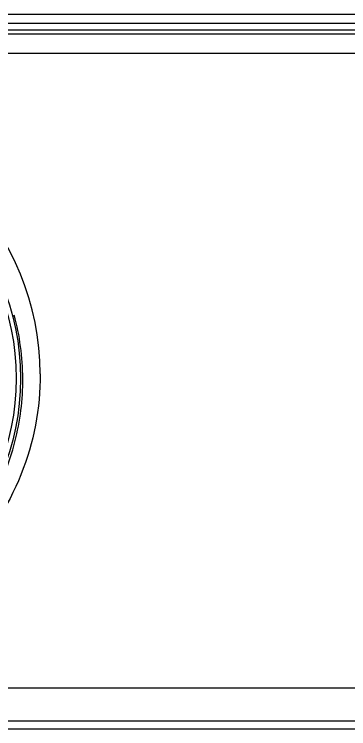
# Model space of a CAD drawing. Header units: millimetres. Extents: x -1319 to 3519, y -1539 to 2345.
# Drawn here: x 516.2 to 554.5, y -162.8 to -80.9 of the extents above; entities that cross this region are included whole.
import ezdxf

# ---------------------------------------------------------------- set-up
doc = ezdxf.new("R2010")
doc.units = ezdxf.units.MM
doc.header["$LTSCALE"] = 65.395
doc.layers.get('0').update_dxf_attribs({"linetype": 'CONTINUOUS'})

msp = doc.modelspace()

# ---------------------------------------------------------------- linework, layer by layer
at = {"linetype": 'Continuous'}
for p, q in [((233.06, -80.931), (1004.26, -80.931)), ((233.06, -81.931), (1004.26, -81.931)), ((1046.196, -83.202), (191.125, -83.202)), ((1004.26, -82.731), (233.06, -82.731)), ((922.66, -85.426), (314.66, -85.426)), ((854.442, -158.113), (382.878, -158.113)), ((854.442, -161.889), (382.878, -161.889)), ((267.552, -162.762), (614.768, -162.762))]:
    msp.add_line(p, q, dxfattribs=at)
for radius in [28.259, 27.759]:
    msp.add_circle((488.66, -122.631), radius, dxfattribs=at)
for centre, radius, start, end in [((488.66, -122.256), 30.517, 0.26786, 86.7124), ((488.527, -122.791), 28.65, 0.32043, 14.99362), ((488.528, -122.757), 28.649, 345.57017, 0.25327), ((488.656, -122.771), 28.522, 314.73908, 345.53249)]:
    msp.add_arc(centre, radius, start, end, dxfattribs=at)
msp.add_open_spline([(519.177, -122.113), (519.194, -126.033), (517.677, -133.999), (511.012, -144.186), (500.831, -151.131), (488.66, -153.598), (476.489, -151.131), (466.309, -144.186), (459.643, -133.999), (458.126, -126.033), (458.143, -122.113)], degree=3, knots=[0, 0, 0, 0, 0.123101, 0.247266, 0.373034, 0.5, 0.626966, 0.752734, 0.876898, 1, 1, 1, 1], dxfattribs=at)

doc.saveas('drawing.dxf')
